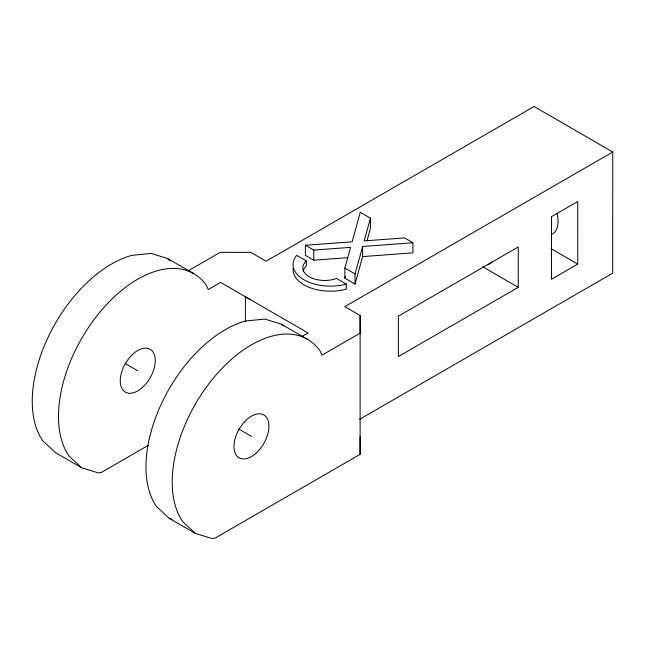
<?xml version="1.0" encoding="UTF-8"?>
<svg xmlns="http://www.w3.org/2000/svg" width="645" height="645" viewBox="0 0 645 645"><rect width="100%" height="100%" fill="white"/><g stroke="black" fill="none" stroke-linecap="round" stroke-linejoin="round"><path stroke-width="0.97" d="M245.366 321.581L245.382 296.756L249.76 299.28M367.053 240.577L370.448 228.274L370.456 218.171L360.273 212.278L352.122 241.827L305.399 245.237L305.399 255.331L313.768 260.177L347.599 257.694M293.104 268.538A37.321 21.559 0 0 0 346.309 289.121L346.309 284.074A37.321 21.559 0 0 1 303.972 279.801A37.321 21.559 0 0 1 296.652 255.331L306.359 260.951L306.359 266.006A21.874 12.634 0 0 0 303.045 271.118M313.768 260.177L313.768 250.075L305.399 245.237M362.635 256.597L412.937 252.856L412.937 242.762L362.643 246.495L362.635 256.597L355.056 284.066L344.873 278.18L344.882 268.078L350.59 247.374L313.768 250.075M355.056 284.066L355.056 273.972L362.643 246.495M307.504 339.302L281.26 324.153L264.845 319.082L245.729 320.976A112.085 64.71 -60 0 0 162.338 401.803A112.085 64.71 -60 0 0 156.582 506.599L169.175 518.282L195.419 533.431L211.834 538.494L214.946 538.188L360.103 454.378L360.136 315.486L344.825 306.649L612.75 152.026L534.076 106.506L266.103 261.193L250.792 252.356L220.179 252.348L188.098 270.86M518.241 287.347L518.257 246.954L398.408 316.131L398.384 356.524L518.241 287.347L482.791 266.837M577.718 264.111L577.743 201.506L551.499 216.656L551.467 279.261L577.718 264.111L551.048 248.68M612.75 152.026L612.694 273.198L359.66 419.29M344.873 278.18L345.389 276.294M370.456 218.171L364.183 240.891L404.568 237.916L412.937 242.762M148.245 445.364L101.233 472.535L98.121 472.841L81.705 467.778L55.462 452.629L42.868 440.946A112.085 64.71 -60 0 1 48.625 336.15A112.085 64.71 -60 0 1 132.015 255.323L151.132 253.429L167.547 258.5L193.782 273.649M302.303 336.263L308.044 332.981L220.574 282.421L208.27 289.508L206.384 285.332A112.085 64.71 -60 0 0 98.121 314.333A112.085 64.71 -60 0 0 69.112 456.096L81.705 467.778M169.175 518.282L171.917 519.128M238.763 429.038L251.461 436.367M344.882 268.078L355.056 273.972M346.309 284.074L336.593 278.455A21.874 12.634 0 0 1 309.221 276.769A21.874 12.634 0 0 1 306.359 260.951M125.049 363.417L137.748 370.786M281.26 324.153L283.357 326.096M167.547 258.5L170.345 261.096M195.419 533.431L182.825 521.749A112.085 64.71 -60 0 1 211.834 379.986A112.085 64.71 -60 0 1 320.097 350.985L321.992 355.161L360.136 333.151L360.136 315.486M360.103 436.713L360.103 454.378M492.53 261.362A22.269 12.852 60 0 1 487.636 264.555M556.941 213.285A27.808 16.044 60 0 1 552.273 234.135M142.271 387.613A24.744 14.287 -60 0 0 150.116 349.284A24.744 14.287 -60 0 0 120.849 375.237A24.744 14.287 -60 0 0 142.271 387.613M255.984 453.266A24.744 14.287 -60 0 0 263.829 414.937A24.744 14.287 -60 0 0 234.562 440.89A24.744 14.287 -60 0 0 255.984 453.266"/></g></svg>
